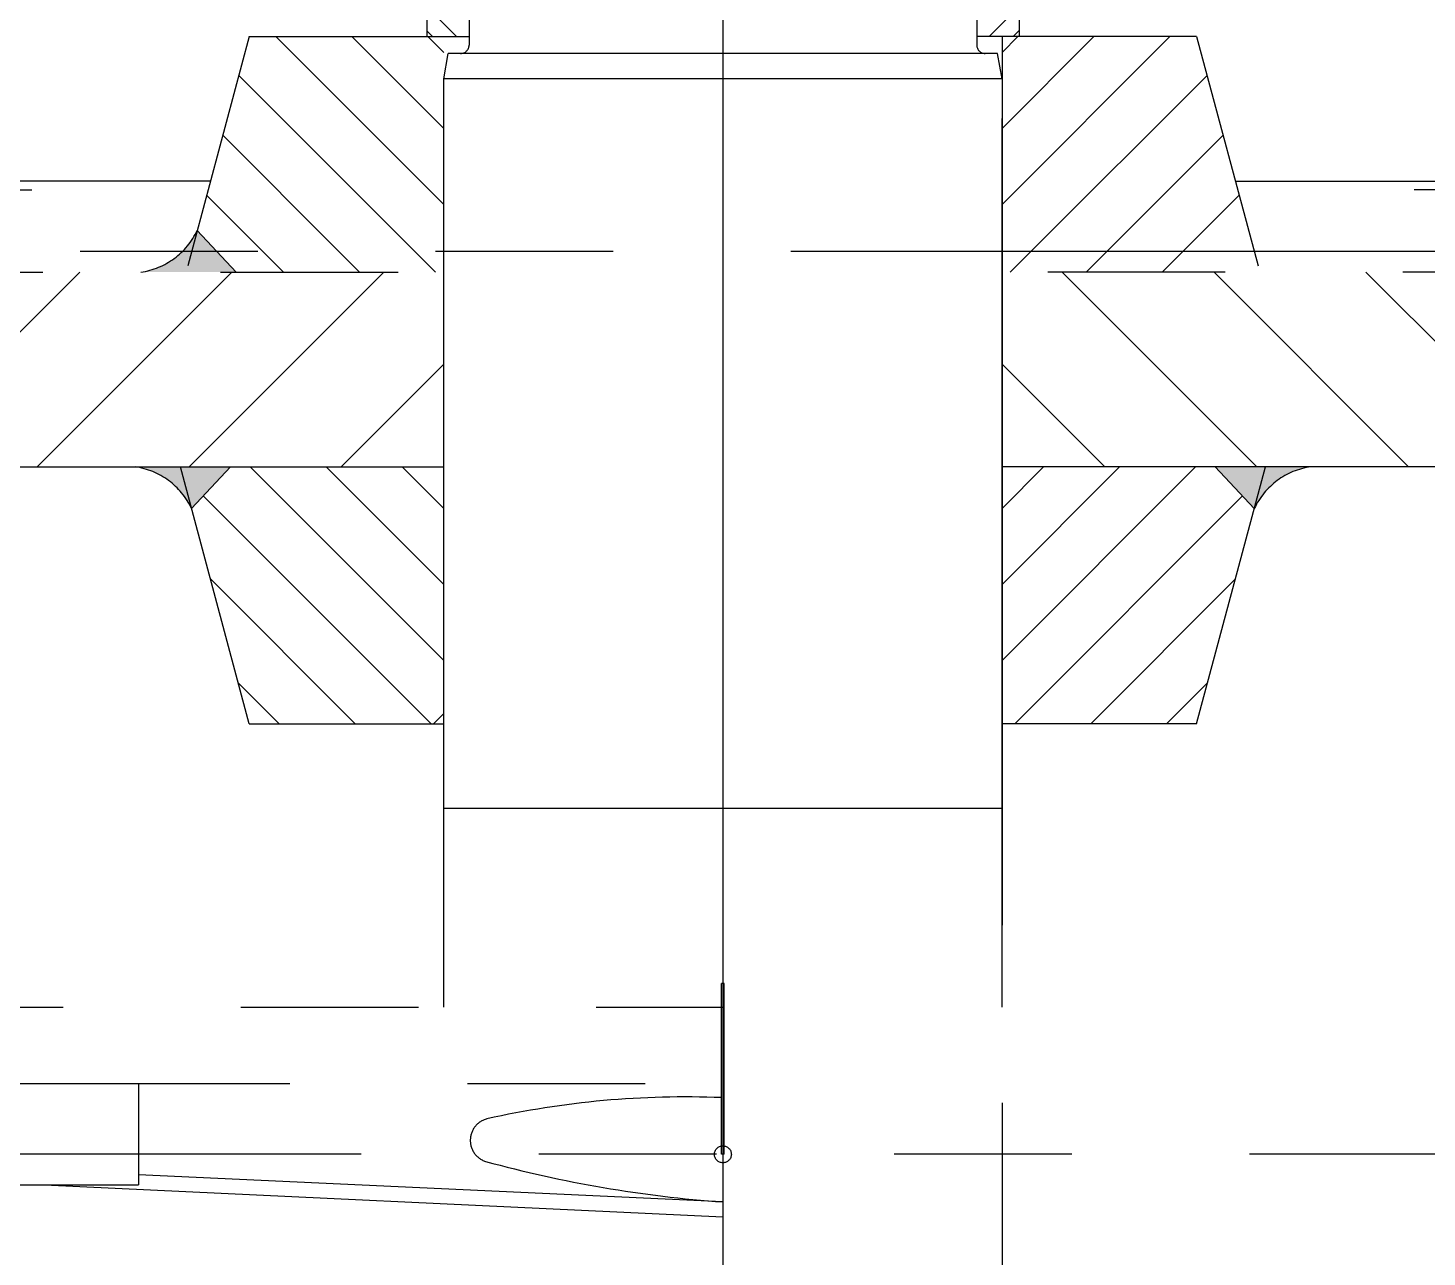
# Model space of a CAD drawing. Header units: millimetres. Extents: x 0 to 29400, y -802 to 20790.
# Drawn here: x 12423 to 13250, y 12697 to 13423 of the extents above; entities that cross this region are included whole.
import ezdxf

# ---------------------------------------------------------------- set-up
doc = ezdxf.new("R2010")
doc.units = ezdxf.units.MM
doc.header["$LTSCALE"] = 700
doc.linetypes.add('K', pattern=[2.5, 1.25, -0.25, 0.25, -0.25, 0.25, -0.25])
for name, color, linetype in [('02', 1, 'Continuous'), ('07', 6, 'K'), ('11', 3, 'Continuous')]:
    doc.layers.add(name, color=color, linetype=linetype)

# ---------------------------------------------------------------- blocks, each defined once
blk = doc.blocks.new('werwerwer')
at = {"layer": '07', "color": 6, "linetype": 'K'}
blk.add_line((13370.66962134247, 11280.98785231953), (13370.66962134247, 7920.05156908073), dxfattribs=at)
blk = doc.blocks.new('w34')
at = {"layer": '07', "linetype": 'K', "ltscale": 0.6}
h = blk.add_hatch(color=6, dxfattribs=at)
h.paths.add_polyline_path([(10834.59398032511, 35540.66433635227), (10828.00469663424, 35516.07279483248), (10857.68612638338, 35516.07279483249)])
edge = h.paths.add_edge_path()
edge.add_line((10801.29552871544, 35516.07279483248), (10828.00469663424, 35516.07279483248))
edge.add_line((10828.00469663424, 35516.07279483248), (10834.5939803251, 35540.66433635227))
edge.add_ellipse((10794.98575263715, 35559.45645866309), major_axis=(30.99964162313595, 30.99964162313595), ratio=0.9999999999998112, start_angle=233.2751491388138, end_angle=289.61800044221985, ccw=False)
h = blk.add_hatch(color=6, dxfattribs=at)
h.paths.add_polyline_path([(10831.21782050047, 35376.4812533127), (10854.30996655875, 35401.07279483249), (10824.62853680961, 35401.07279483249)])
edge = h.paths.add_edge_path()
edge.add_line((10831.21782050048, 35376.48125331268), (10824.62853680961, 35401.07279483248))
edge.add_line((10824.62853680961, 35401.07279483249), (10797.91936889081, 35401.07279483249))
edge.add_ellipse((10791.60959281252, 35357.68913100187), major_axis=(30.99964162313679, 30.99964162313679), ratio=0.9999999999997781, start_angle=340.3819995577644, end_angle=396.72485086120355, ccw=False)
h = blk.add_hatch(color=6, dxfattribs=at)
h.paths.add_polyline_path([(11459.38862794084, 35376.48125331269), (11436.29648188257, 35401.07279483248), (11465.9779116317, 35401.07279483248)])
edge = h.paths.add_edge_path()
edge.add_line((11459.38862794084, 35376.48125331268), (11465.9779116317, 35401.07279483248))
edge.add_line((11465.9779116317, 35401.07279483248), (11492.68707955051, 35401.07279483248))
edge.add_ellipse((11498.9968556288, 35357.68913100187), major_axis=(-30.99964162313635, 30.99964162313722), ratio=0.9999999999997781, start_angle=-36.72485086120354, end_angle=19.61800044223561)
at = {"layer": '07', "color": 6, "linetype": 'K', "ltscale": 0.6}
for p, q in [((11145.30322422066, 36146.17600120038), (11145.30322422066, 32644.28645852073)), ((10995.30322422066, 35817.77970380714), (10995.30322422066, 35650.27279483248)), ((11295.30322422066, 35817.77970380714), (11295.30322422066, 35650.27279483248)), ((10970.30322422066, 35773.87279483248), (10970.30322422066, 35655.27279483249)), ((11320.35322422063, 35773.87279483248), (11320.35322422063, 35655.27279483248)), ((10987.85417326219, 35655.27279483248), (10970.30322422066, 35672.82374387401)), ((11302.75227517913, 35655.27279483248), (11320.30322422066, 35672.82374387401)), ((10973.71203763846, 35655.27279483248), (10970.30322422066, 35658.68160825028)), ((11316.89441080286, 35655.27279483249), (11320.30322422066, 35658.68160825028)), ((10865.30322422065, 35655.27279483249), (10828.99610864624, 35519.77279483248)), ((10865.30322422065, 35655.27279483248), (10995.30322422066, 35655.27279483248)), ((10980.30322422065, 35556.11054262165), (10881.14097200982, 35655.27279483248)), ((10980.30322422065, 35601.011823227), (10926.04225261517, 35655.27279483248)), ((10980.30322422065, 35645.91310383233), (10970.94353322051, 35655.27279483248)), ((11425.30322422067, 35655.27279483248), (11295.30322422066, 35655.27279483248)), ((11310.30322422072, 35081.77279483247), (11310.30322422066, 35655.27279483249)), ((11310.30322422067, 35655.27279483248), (11310.30322422071, 33477.70446074622)), ((11310.30322422067, 35556.11054262166), (11409.46547643149, 35655.27279483248)), ((11310.30322422067, 35601.011823227), (11364.56419582615, 35655.27279483248)), ((11310.30322422067, 35645.91310383235), (11319.6629152208, 35655.27279483248)), ((11425.30322422067, 35655.27279483248), (11461.61033979508, 35519.77279483248)), ((10980.30322422065, 35630.27279483248), (10982.94812893128, 35645.27279483248)), ((11307.65831951005, 35645.27279483248), (10982.94812893128, 35645.27279483248)), ((11310.30322422068, 35630.27279483248), (11307.65831951005, 35645.27279483248)), ((10963.23969140447, 35528.27279483248), (10859.16137706007, 35632.35110917688)), ((11327.36675703685, 35528.27279483249), (11431.44507138124, 35632.35110917688)), ((11310.30322422068, 35630.27279483248), (10980.30322422065, 35630.27279483248)), ((10918.33841079912, 35528.27279483249), (10849.67261997963, 35596.93858565198)), ((11372.2680376422, 35528.27279483249), (11440.93382846169, 35596.93858565198)), ((10842.39356826778, 35569.77279483248), (10185.30322422108, 35569.77279483248)), ((10211.82822422064, 35564.77279483248), (10841.05382230563, 35564.77279483248)), ((11448.21288017353, 35569.77279483248), (12105.30322422024, 35569.77279483246)), ((12078.77822422068, 35564.77279483246), (11449.55262613569, 35564.77279483247)), ((10873.43713019378, 35528.27279483249), (10840.18386289918, 35561.52606212708)), ((11417.16931824754, 35528.27279483249), (11450.42258554213, 35561.52606212707)), ((10834.59398032511, 35540.66433635227), (10857.68612638338, 35516.07279483248)), ((12760.38429335186, 35528.27279483246), (9530.222155089461, 35528.27279483248)), ((10885.63713019379, 35516.07279483248), (10873.43713019378, 35528.27279483249)), ((10930.53841079913, 35516.07279483248), (10918.33841079912, 35528.27279483249)), ((10975.43969140448, 35516.07279483247), (10963.23969140447, 35528.27279483248)), ((11315.16675703684, 35516.07279483248), (11327.36675703685, 35528.27279483248)), ((11360.06803764218, 35516.07279483248), (11372.26803764219, 35528.27279483248)), ((11404.96931824753, 35516.07279483248), (11417.16931824754, 35528.27279483248)), ((10218.35322422066, 35516.07279483248), (10980.30322422065, 35516.07279483248)), ((10765.2113071901, 35516.07279483249), (10650.2113071901, 35401.07279483248)), ((10765.21130719009, 35516.07279483249), (10650.21130719009, 35401.07279483248)), ((10855.01386840079, 35516.07279483248), (10740.01386840079, 35401.07279483248)), ((10855.01386840078, 35516.07279483248), (10740.01386840078, 35401.07279483248)), ((10944.81642961148, 35516.07279483248), (10829.81642961148, 35401.07279483248)), ((10944.81642961147, 35516.07279483248), (10829.81642961147, 35401.07279483248)), ((12072.25322422066, 35516.07279483246), (11310.30322422066, 35516.07279483248)), ((11345.79001882986, 35516.07279483247), (11460.79001882984, 35401.07279483248)), ((11345.79001882985, 35516.07279483247), (11460.79001882983, 35401.07279483248)), ((11435.59258004055, 35516.07279483247), (11550.59258004054, 35401.07279483248)), ((11435.59258004054, 35516.07279483247), (11550.59258004053, 35401.07279483248)), ((11525.39514125124, 35516.07279483247), (11640.39514125123, 35401.07279483248)), ((11525.39514125123, 35516.07279483246), (11640.39514125122, 35401.07279483248)), ((10980.30322422065, 35461.75702823096), (10919.61899082217, 35401.07279483248)), ((10980.30322422065, 35461.75702823097), (10919.61899082216, 35401.07279483248)), ((11310.30322422067, 35461.75702823096), (11370.98745761916, 35401.07279483247)), ((11310.30322422066, 35461.75702823096), (11370.98745761915, 35401.07279483247)), ((10555.30322422065, 35401.07279483249), (10980.30322422065, 35401.07279483248)), ((10865.30322422065, 35249.27279483249), (10824.62853680961, 35401.07279483249)), ((10831.21782050047, 35376.4812533127), (10854.30996655875, 35401.07279483249)), ((10980.30322422064, 35286.70285898958), (10865.93328837774, 35401.07279483248)), ((10980.30322422065, 35331.60413959493), (10910.83456898309, 35401.07279483249)), ((10980.30322422065, 35376.50542020026), (10955.73584958844, 35401.07279483248)), ((11310.30322422067, 35286.70285898959), (11424.67316006357, 35401.07279483248)), ((11735.30322422066, 35401.07279483248), (11310.30322422066, 35401.07279483248)), ((11310.30322422067, 35331.60413959493), (11379.77187945822, 35401.07279483248)), ((11310.30322422067, 35376.50542020027), (11334.87059885287, 35401.07279483248)), ((11425.30322422066, 35249.27279483248), (11465.9779116317, 35401.07279483248)), ((11459.38862794084, 35376.48125331269), (11436.29648188257, 35401.07279483248)), ((10972.83200777241, 35249.27279483248), (10838.19419355865, 35383.91060904623)), ((11317.77444066891, 35249.27279483248), (11452.41225488267, 35383.91060904623)), ((10927.93072716706, 35249.27279483248), (10842.37996716668, 35334.82355483285)), ((11362.67572127425, 35249.27279483248), (11448.22648127464, 35334.82355483286)), ((10883.02944656171, 35249.27279483248), (10858.81497653069, 35273.4872648635)), ((11407.5770018796, 35249.27279483248), (11431.79147191063, 35273.4872648635)), ((10980.30322422065, 35255.27279483248), (10974.30322422065, 35249.27279483248)), ((10865.30322422065, 35249.27279483248), (10980.30322422065, 35249.27279483248)), ((11425.30322422066, 35249.27279483248), (11310.30322422067, 35249.27279483248)), ((11310.30322422068, 35199.27279483248), (10980.30322422064, 35199.27279483248)), ((11146.05322422067, 35095.87279483248), (11144.55322422067, 35095.87279483248)), ((11144.55322422068, 34994.87279483248), (11144.55322422067, 35095.87279483248)), ((11146.05322422068, 34994.87279483248), (11146.05322422067, 35095.87279483248)), ((10230.43568311223, 35081.77279483248), (11145.30322422066, 35081.77279483246)), ((10364.43568311223, 35036.77279483248), (11145.30322422066, 35036.77279483252)), ((10799.83642257798, 35036.7727948325), (10799.83642257798, 34976.77279483248)), ((11981.59079775202, 34994.8727948325), (10333.53199657064, 34994.87279483247)), ((11146.05322422068, 34994.87279483248), (11144.55322422068, 34994.87279483248)), ((11145.30322422068, 34966.70609400114), (10799.83642257798, 34982.84274637524)), ((10364.43568311223, 34976.77279483247), (10799.83642257798, 34976.77279483248)), ((10744.24379730271, 34976.77279483248), (11145.30322422068, 34958.03942733448))]:
    blk.add_line(p, q, dxfattribs=at)
at = {"layer": '07'}
blk.add_line((10980.30322422064, 35081.77279483246), (10980.30322422064, 35630.27279483248), dxfattribs=at)
at = {"layer": '07', "color": 6, "linetype": 'K', "ltscale": 0.6}
blk.add_circle((11145.30322422067, 34994.87279483248), 5, dxfattribs=at)
for centre, radius, start, end in [((10990.30322422066, 35650.27279483248), 5, 270, 0), ((11300.30322422066, 35650.27279483248), 5, 180, 270), ((10794.98575263716, 35559.45645866309), 43.84011361214092, 278.2751491388734, 334.6180004421934), ((10791.60959281252, 35357.68913100188), 43.84011361214092, 25.38199955780663, 81.72485086112665), ((11498.9968556288, 35357.68913100187), 43.84011361214092, 98.27514913887337, 154.6180004421934), ((11123.16730629487, 34492.19470279208), 536.587832808651, 87.71584931709044, 102.6309337310327), ((11009.07546240435, 35003.11913598715), 13.08579472348236, 104.3528460948455, 251.6306382456687), ((11197.60843276879, 35695.14829853537), 730.3176570424239, 254.704416421736, 265.8929712026026)]:
    blk.add_arc(centre, radius, start, end, dxfattribs=at)

msp = doc.modelspace()

# ---------------------------------------------------------------- block references
at = {"layer": '02', "ltscale": 1.166666666666667}
msp.add_blockref('w34', (1688.83298487904, -22236.92575961625), dxfattribs=at)
at = {"layer": '11', "color": 3, "linetype": 'Continuous', "ltscale": 1.166666666666667}
msp.add_blockref('werwerwer', (-536.5334122427666, 2443.079953209151), dxfattribs=at)

doc.saveas('drawing.dxf')
